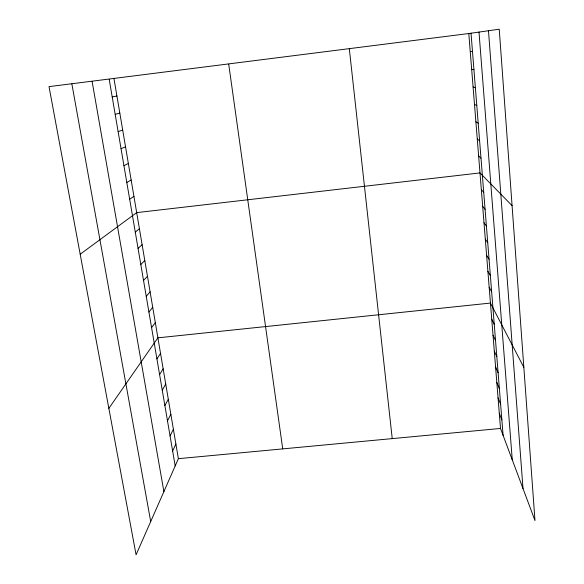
<?xml version="1.0" encoding="UTF-8"?>
<svg xmlns="http://www.w3.org/2000/svg" width="584" height="584" viewBox="0 0 584 584"><rect width="100%" height="100%" fill="white"/><g stroke="black" fill="none" stroke-linecap="round" stroke-linejoin="round"><path stroke-width="0.88" d="M114.004 78.774L178.375 458.681L136.079 554.8L49.02 86.636L468.799 33.529L499.24 29.2L534.981 520.563L500.51 428.452L468.799 33.529M172.645 451.031L175.893 444.001M170.075 435.993L173.382 429.204M167.491 420.838L170.857 414.29M164.878 405.551L168.309 399.244M162.25 390.141L165.739 384.082M159.6 374.599L163.148 368.796M156.921 358.926L160.534 353.378M108.85 408.384L157.899 337.837L490.443 303.074L523.841 367.38M151.584 327.653L155.322 322.623M148.927 312.06L152.731 307.293M146.241 296.336L150.11 291.832M143.533 280.481L147.467 276.254M140.81 264.494L144.803 260.537M138.058 248.368L142.124 244.696M135.284 232.111L139.415 228.724M80.183 254.23L136.685 212.62L479.99 172.922L512.073 205.619M129.663 199.173L133.933 196.377M126.816 182.5L131.159 179.996M123.939 165.673L128.356 163.483M121.049 148.708L125.538 146.825M118.129 131.597L122.691 130.028M115.179 114.333L119.822 113.092M112.208 96.922L116.924 96.002M178.375 458.681L500.51 428.452M470.244 51.487L472.485 51.538M471.668 69.292L473.938 69.7M473.091 86.943L475.369 87.695M474.493 104.441L476.792 105.536M475.887 121.786L478.208 123.217M477.267 138.977L479.603 140.744M478.632 156.023L480.99 158.118M481.34 189.676L483.72 192.406M482.669 206.291L485.07 209.327M483.997 222.759L486.414 226.103M485.304 239.097L487.735 242.74M486.603 255.296L489.049 259.23M487.896 271.356L490.356 275.575M489.173 287.284L491.648 291.788M491.743 319.214L494.239 324.281M493.027 335.216L495.539 340.56M494.298 351.079L496.823 356.7M495.56 366.818L498.101 372.702M496.816 382.418L499.364 388.564M498.057 397.886L500.619 404.296M499.291 413.231L501.868 419.896M71.854 83.87L150.708 521.563M92.111 81.424L163.892 491.597M109.208 79.351L175.185 465.937M228.709 64.145L282.729 448.892M349.312 48.764L392.236 438.613M471.025 33.208L503.101 435.357M478.997 32.076L512.263 459.856M488.487 30.726L523.009 488.567"/></g></svg>
